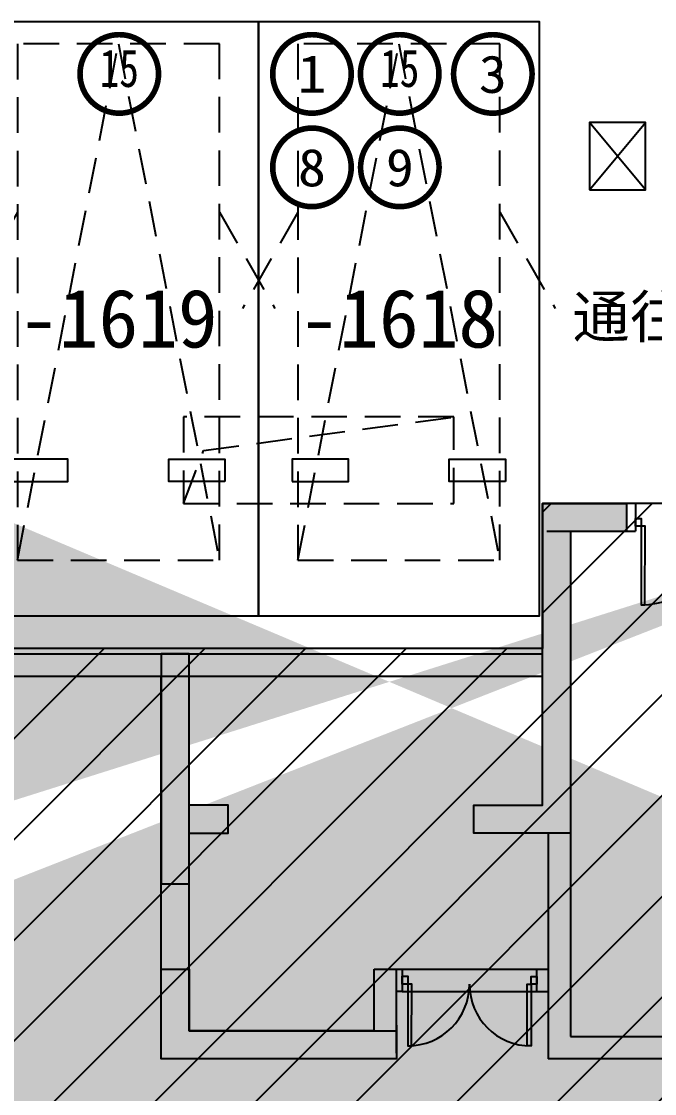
# Model space of a CAD drawing. Header units: millimetres. Extents: x 693907 to 1906102, y -24098 to 332602.
# Drawn here: x 758753 to 764397, y 153846 to 163400 of the extents above; entities that cross this region are included whole.
import ezdxf
from ezdxf.enums import TextEntityAlignment as Align

# ---------------------------------------------------------------- set-up
doc = ezdxf.new("R2010")
doc.units = ezdxf.units.MM
doc.header["$LTSCALE"] = 100
doc.linetypes.add('A6-DK-B1F$0$HIDDEN2', pattern=[4.762499999999999, 3.175, -1.5875])
doc.linetypes.add('X-BF-15$0$HIDDEN2', pattern=[4.762499999999999, 3.175, -1.5875])
doc.layers.get('Defpoints').update_dxf_attribs({"color": 189})
for name, color, linetype in [('-ACO-TTLB', 153, 'Continuous'), ('15#-HW-B1F$0$S-HATCH-S', 252, 'Continuous'), ('A-HATCH', 251, 'Continuous'), ('A-ROOM-IDEN', 31, 'Continuous'), ('A6-DK-B1F$0$A-PRKG', 175, 'A6-DK-B1F$0$HIDDEN2'), ('A6-DK-B1F$0$A-PRKG-SIGN', 252, 'Continuous'), ('A6-W-B1$0$S-WALL-S', 4, 'Continuous'), ('a_parking_number', 120, 'Continuous'), ('X-BF-15$0$A-WALL', 2, 'Continuous'), ('X-BF-15$0$XU-CORE-1F-N$0$A-DOOR', 190, 'Continuous'), ('X-BF-15$0$XU-CORE-SF$0$XU-CORE-SF$0$A-STAIR', 142, 'Continuous'), ('xref(dwg引用图层)', 7, 'Continuous')]:
    doc.layers.add(name, color=color, linetype=linetype)
doc.layers.add('A6-W-B1$0$S-EDIT', color=241, linetype='Continuous', plot=False)
doc.layers.add('LVTRY', color=6, linetype='Continuous', lineweight=18)
doc.layers.add('PUB_TEXT', color=7, linetype='Continuous', lineweight=15)
doc.styles.add('-黑体', font='simhei.ttf')
doc.styles.add('华文细黑', font='STXIHEI.TTF')

# ---------------------------------------------------------------- blocks, each defined once
blk = doc.blocks.new('*U272')
at = {"linetype": 'ByBlock', "lineweight": -2}
for points in [[(85.63800413600178, 734.9259365729326), (85.03035064822492, 34.92620031781171), (50.0303638354689, 34.95658299220056), (50.63801732324574, 734.9563192473214)], [(1415.637503020732, 733.7713949461566), (1415.029849532955, 33.77165869103573), (1450.029836345711, 33.74127601664689), (1450.637489833488, 733.7410122717677)], [(0.0303826743888418, 34.99998681275604), (50.0303638354689, 34.95658299220056), (49.96959848669122, -35.04339063331153), (-0.0303826743888418, -34.99998681275604)], [(1450.029836345711, 33.74127601664689), (1500.029817506791, 33.6978721960914), (1499.969052158013, -36.30210142942069), (1449.969070996933, -36.25869760886521)]]:
    blk.add_lwpolyline(points, close=True, dxfattribs=at)
for centre, start, end in [((50.0303638354689, 34.95658299220056), 359.950262879102, 89.95026287910191), ((1450.02983634571, 33.74127601664689), 89.95026287910191, 179.9502628791019)]:
    blk.add_arc(centre, 699.9999999999999, start, end, dxfattribs=at)
blk = doc.blocks.new('*U275')
at = {"linetype": 'ByBlock', "lineweight": -2}
for points in [[(85.5077926743353, 584.9259930896924), (85.0303506482249, 34.92620031781171), (50.0303638354689, 34.95658299220055), (50.50780586157926, 584.956375764081)], [(1115.507404592585, 584.0318743862492), (1115.029962566474, 34.03208161436864), (1150.02994937923, 34.00169893997981), (1150.507391405341, 584.0014917118604)], [(0.03038267438884179, 34.99998681275603), (50.0303638354689, 34.95658299220055), (49.96959848669121, -35.04339063331152), (-0.03038267438884179, -34.99998681275603)], [(1150.02994937923, 34.00169893997981), (1200.02993054031, 33.95829511942432), (1199.969165191533, -36.04167850608776), (1149.969184030452, -35.99827468553227)]]:
    blk.add_lwpolyline(points, close=True, dxfattribs=at)
for centre, start, end in [((50.0303638354689, 34.95658299220055), 359.950262879102, 89.95026287910193), ((1150.02994937923, 34.00169893997981), 89.95026287910193, 179.9502628791019)]:
    blk.add_arc(centre, 549.9999999999998, start, end, dxfattribs=at)
blk = doc.blocks.new('X-BF-15')
at = {"layer": 'X-BF-15$0$A-WALL'}
for p, q in [((25080.02794373772, 11091.3019088353), (25080.02794373772, 10841.3019088353)), ((24300.19510399972, 8159.999455971993), (24300.4262781346, 6139.999654809071)), ((24500.19510399972, 8159.999455971993), (24500.4034093628, 6339.827003708691)), ((22749.98609592082, 6939.417305217648), (22949.98609592082, 6939.493911880301)), ((22749.98609592082, 6389.943542807538), (22749.98609592082, 6939.49391188036)), ((22949.98609592082, 6189.979297166516), (22949.98609592082, 6939.49391188036)), ((24199.98632198773, 6939.95355194289), (24300.33472519167, 6939.989353168872)), ((24199.98632198773, 6739.827003192564), (24199.98632198773, 6939.95355194289)), ((24199.98632198773, 6739.827003192564), (24300.36335033618, 6739.86281463108)), ((22949.99895643993, 6439.946190091141), (22949.99895643993, 6189.979296686593)), ((24500.4034093628, 6339.827003708691), (27210.0019027055, 6339.827003708575)), ((27210.00190270555, 6139.999654809013), (24300.4262781346, 6139.999654809071))]:
    blk.add_line(p, q, dxfattribs=at)
at = {"layer": 'X-BF-15$0$A-WALL', "color": 1, "linetype": 'X-BF-15$0$HIDDEN2'}
blk.add_lwpolyline([(23460.13566101136, 11859.99998928414), (21050.00000125737, 11859.99998909701), (21050.00000130161, 11089.99992593267), (23460.1356610556, 11089.99992611981)], close=True, dxfattribs=at)
blk.add_lwpolyline([(21050.00000125737, 11089.9999261857), (21230.13566582664, 11561.88047062728), (23460.13566101136, 11859.99998935004)], dxfattribs=at)
at = {"layer": 'X-BF-15$0$A-WALL'}
for points in [[(25080.02794373772, 11089.99976301403), (24329.99388052549, 11089.99975909712)], [(25080.02794373772, 10839.99976301403), (24289.98761071535, 10839.99975909712)], [(16149.99451466449, 9749.999656406813), (24239.99347416704, 9749.999652489903)], [(16149.99451466449, 9549.999656406813), (24239.99347416704, 9549.999652489903)], [(22949.98609592076, 6139.969186018163), (20849.99893841921, 6140.047551079215), (20849.99894140309, 9549.999654131243)], [(22749.98609592082, 6389.943542807538), (21099.99905263928, 6390.005115248522), (21099.99905540442, 9549.999654010171)], [(22949.98609592082, 6939.417305217648), (22999.98609592082, 6939.417305217648), (22999.98609592082, 6739.827003192506), (22949.98609592082, 6739.827003192506)]]:
    blk.add_lwpolyline(points, dxfattribs=at)
at = {"layer": 'X-BF-15$0$XU-CORE-SF$0$XU-CORE-SF$0$A-STAIR'}
for p, q in [((22999.98609592082, 6939.41730521759), (24199.98632198773, 6939.417305217648)), ((22999.98609592082, 6739.827003192506), (24199.98632198773, 6739.827003192564))]:
    blk.add_line(p, q, dxfattribs=at)
at = {"layer": 'X-BF-15$0$XU-CORE-1F-N$0$A-DOOR', "rotation": 180}
for name, p in [('*U272', (26580.03294270314, 10919.66441699292)), ('*U275', (24199.98632198773, 6839.890277567727))]:
    blk.add_blockref(name, p, dxfattribs=at)
blk = doc.blocks.new('15#-HW-B1F$0$1616121653', base_point=(510310.1637273663, -168713.9568305279))
at = {"layer": '15#-HW-B1F$0$S-HATCH-S'}
h = blk.add_hatch(color=256, dxfattribs=at)
h.dxf.hatch_style = 1
h.paths.add_polyline_path([(547710.3661771624, -157423.956800355), (547010.3661345802, -157423.9568003549), (547010.3661345802, -157673.9568003549), (547460.3661407642, -157673.9568003549), (547460.3663102058, -160363.9569046612), (548320.3664494455, -160363.9569046612), (548320.3664494455, -160113.9569046612), (547710.3662978378, -160113.9569046612)], flags=17)
edge = h.paths.add_edge_path()
edge.add_line((551860.3934972812, -166453.9568003549), (551860.5646819114, -167953.9568003549))
edge.add_line((551860.5646819114, -167953.9568003549), (551860.5646819114, -168003.9569533721))
edge.add_line((551860.5646819114, -168003.9569533721), (551110.5646819114, -168003.9569533721))
edge.add_line((551110.5646819114, -168003.9569533721), (551110.5646819114, -167753.9569533721))
edge.add_line((551110.5646819114, -167753.9569533721), (551610.3662069929, -167753.9569533721))
edge.add_line((551610.3662069929, -167753.9569533721), (551610.1980571961, -166453.9767687804))
edge.add_line((551610.1980571961, -166453.9767687804), (551360.3934995602, -166453.9767687804))
edge.add_line((551360.3934995602, -166453.9767687804), (551360.3934995602, -165953.9767687804))
edge.add_line((551360.3934995602, -165953.9767687804), (551860.3934995602, -165953.9767687804))
edge.add_line((551860.3934995602, -165953.9767687804), (551860.3934995602, -166453.9767687804))
edge.add_line((551110.5647244691, -162123.956953372), (551860.5646819114, -162123.956953372))
edge.add_line((551860.5646819114, -162123.956953372), (551860.5646819114, -163773.9569046612))
edge.add_line((551860.5646819114, -163773.9569046612), (551610.3662070041, -163773.9569046612))
edge.add_line((551610.3662070041, -163773.9569046612), (551610.3662070041, -162373.9582608762))
edge.add_line((551610.3662070041, -162373.9582608762), (549460.36698539, -162373.9582608762))
edge.add_line((549460.36698539, -162373.9582608762), (549460.36698539, -162123.9569046611))
edge.add_line((549460.36698539, -162123.9569046611), (550860.36698539, -162123.9569046611))
edge.add_line((550860.3668711134, -162123.956953372), (550860.3668711134, -160363.9569046612))
edge.add_line((550860.3668711134, -160363.9569046612), (550360.3668711134, -160363.9569046612))
edge.add_line((550360.3668711134, -160363.9569046612), (550360.3668711134, -160113.9569046612))
edge.add_line((550360.3668711134, -160113.9569046612), (550860.3668711134, -160113.9569046612))
edge.add_line((550860.3668711134, -160113.9569046612), (550860.366871113, -159263.9569046611))
edge.add_line((550860.366871113, -159263.9569046611), (550610.5647244689, -159263.9569046611))
edge.add_line((550610.5647244689, -159263.9569046611), (550610.5647244689, -158763.9569046611))
edge.add_line((550610.5647244689, -158763.9569046611), (551110.5647244689, -158763.9569046611))
edge.add_line((551110.5647244689, -158763.9569046611), (551110.5647244691, -159263.9569046611))
edge.add_line((551110.5647244691, -159263.9569046611), (551110.5647244691, -160363.9569046612))
edge.add_line((551110.5647244691, -160363.9569046612), (551110.3668711134, -160363.9569046612))
edge.add_line((551110.3668711134, -160363.9569046612), (551110.3668711134, -162123.956953372))
edge.add_line((538820.3659660635, -168003.9572796901), (538820.3659703413, -164853.9569076179))
edge.add_line((538820.3659703413, -164853.9569076179), (538570.3659703413, -164853.9569076179))
edge.add_line((538570.3659703413, -164853.9569076179), (538570.3659660635, -166753.9569076179))
edge.add_line((538570.3659660635, -166753.9569076179), (537920.3662070297, -166753.9569076179))
edge.add_line((537920.3662070297, -166753.9569076179), (537920.3662070297, -167003.9569076179))
edge.add_line((537920.3662070297, -167003.9569076179), (538570.3659660635, -167003.9569076179))
edge.add_line((538570.3659660635, -167003.9569076179), (538570.3659660635, -168003.95727969))
edge.add_line((538570.3659660635, -168003.95727969), (538820.3659660635, -168003.9569533721))
edge.add_line((544750.3664408266, -167503.956930495), (544750.3664408266, -167003.9569076179))
edge.add_line((544750.3664408266, -167003.9569076179), (545400.3661998603, -167003.9569076179))
edge.add_line((545400.3661998603, -167003.9569076179), (545400.3661998603, -166753.9569076179))
edge.add_line((545400.3661998603, -166753.9569076179), (544750.3664408266, -166753.9569076179))
edge.add_line((544750.3664408266, -166753.9569076179), (544750.3664444052, -164853.9569076179))
edge.add_line((544750.3664444052, -164853.9569076179), (544500.3664444052, -164853.9569076179))
edge.add_line((544500.3664444052, -164853.9569076179), (544500.3664403413, -168003.9569533721))
edge.add_line((544500.3664403413, -168003.9569533721), (544750.3664408266, -168003.9569533721))
edge.add_line((544750.3664408266, -168003.9569533721), (545000.366449445, -168003.956953372))
edge.add_line((545000.366449445, -168003.956953372), (545000.366449445, -167503.9572796901))
edge.add_line((545000.366449445, -167503.9572796901), (544750.3664408266, -167503.9572796901))
edge.add_line((511160.366210027, -166303.9575310281), (511160.366210027, -168003.9568003549))
edge.add_line((511160.366210027, -168003.9568003549), (537195.3659660628, -168003.9569049267))
edge.add_line((537195.3659660628, -168003.9569049267), (537195.3659660628, -167703.9572309791))
edge.add_line((537195.3659660628, -167703.9572309791), (535250.8848694912, -167703.9572309791))
edge.add_line((535250.8848694912, -167703.9572309791), (535250.630237232, -164953.9569076179))
edge.add_line((535250.630237232, -164953.9569076179), (535000.630237232, -164953.9569076179))
edge.add_line((535000.630237232, -164953.9569076179), (535000.3659660635, -167703.9568003549))
edge.add_line((535000.3659660635, -167703.9568003549), (528120.3670196899, -167703.9568003549))
edge.add_line((528120.3670196899, -167703.9568003549), (528120.3670196899, -164953.9569076179))
edge.add_line((528120.3670196899, -164953.9569076179), (527870.3670196899, -164953.9569076179))
edge.add_line((527870.3670196899, -164953.9569076179), (527870.3670196899, -167703.9572309791))
edge.add_line((527870.3670196899, -167703.9572309791), (524550.3664509684, -167703.9572309791))
edge.add_line((524550.3664509684, -167703.9572309791), (524550.3664509684, -167003.9569076179))
edge.add_line((524550.3664509684, -167003.9569076179), (525200.3662100022, -167003.9569076179))
edge.add_line((525200.3662100022, -167003.9569076179), (525200.3662100022, -166753.9569076179))
edge.add_line((525200.3662100022, -166753.9569076179), (524550.3664509684, -166753.9569076179))
edge.add_line((524550.3664509684, -166753.9569076179), (524550.366450968, -164853.9569076179))
edge.add_line((524550.366450968, -164853.9569076179), (524300.366450968, -164853.9569076179))
edge.add_line((524300.366450968, -164853.9569076179), (524300.3664509684, -167703.9572309791))
edge.add_line((524300.3664509684, -167703.9572309791), (518620.365967586, -167703.9572309791))
edge.add_line((518620.365967586, -167703.9572309791), (518620.3659634838, -164853.9569076179))
edge.add_line((518620.3659634838, -164853.9569076179), (518370.3659634838, -164853.9569076179))
edge.add_line((518370.3659634838, -164853.9569076179), (518370.365967586, -166753.9569076179))
edge.add_line((518370.365967586, -166753.9569076179), (517720.3662085522, -166753.9569076179))
edge.add_line((517720.3662085522, -166753.9569076179), (517720.3662085522, -167003.9569076179))
edge.add_line((517720.3662085522, -167003.9569076179), (518370.365967586, -167003.9569076179))
edge.add_line((518370.365967586, -167003.9569076179), (518370.365967586, -167703.9572309791))
edge.add_line((518370.365967586, -167703.9572309791), (515050.3665363079, -167703.9572309791))
edge.add_line((515050.3665363079, -167703.9572309791), (515050.3665363077, -164953.9569076179))
edge.add_line((515050.3665363077, -164953.9569076179), (514800.3665363077, -164953.9569076179))
edge.add_line((514800.3665363077, -164953.9569076179), (514800.3665363074, -167703.9568003549))
edge.add_line((514800.3665363074, -167703.9568003549), (511460.3662100275, -167703.9572244346))
edge.add_line((511460.3662100275, -167703.9572244346), (511460.3662100275, -165953.9581497548))
edge.add_line((511460.3662100275, -165953.9581497548), (510660.1714238001, -165953.9564994132))
edge.add_line((510660.1714238001, -165953.9564994132), (510660.1644041892, -162323.9576353381))
edge.add_line((510660.1644041892, -162323.9576353381), (511210.3662100274, -162323.9576353381))
edge.add_line((511210.3662100274, -162323.9576353381), (511210.3662100274, -163773.9569005907))
edge.add_line((511210.3662100274, -163773.9569005907), (511460.3662100275, -163773.9569005907))
edge.add_line((511460.3662100275, -163773.9569005907), (511460.3662100275, -162323.9569046611))
edge.add_line((511460.3662100275, -162323.9569046611), (513660.365431642, -162323.9569046611))
edge.add_line((513660.365431642, -162323.9569046611), (513660.365431642, -162073.9569046611))
edge.add_line((513660.365431642, -162073.9569046611), (512310.6233063887, -162073.9569046611))
edge.add_line((512310.6233063887, -162073.9569046611), (512310.3655448144, -160363.9495819206))
edge.add_line((512310.3655448144, -160363.9495819206), (512610.3655459185, -160363.9569046611))
edge.add_line((512610.3655459185, -160363.9569046611), (512610.3655459185, -160113.9569046611))
edge.add_line((512610.3655459185, -160113.9569046611), (512310.5647244688, -160113.9569046611))
edge.add_line((512310.5647244688, -160113.9569046611), (512310.5647244689, -157723.9570779619))
edge.add_line((512310.5647244689, -157723.9570779619), (515410.3668431335, -157723.9570779619))
edge.add_line((515410.3668431335, -157723.9570779619), (515410.3666879151, -160113.9569046612))
edge.add_line((515410.3666879151, -160113.9569046612), (514800.3665363074, -160113.9569046612))
edge.add_line((514800.3665363074, -160113.9569046612), (514800.3665363074, -160363.9569046612))
edge.add_line((514800.3665363074, -160363.9569046612), (515660.3666755471, -160363.9569046612))
edge.add_line((515660.3666755471, -160363.9569046612), (515660.3668462484, -157723.9570779619))
edge.add_line((515660.3668462484, -157723.9570779619), (518370.3665362751, -157723.9570779619))
edge.add_line((518370.3665362751, -157723.9570779619), (518370.3665391605, -159413.9569696178))
edge.add_line((518370.3665391605, -159413.9569696178), (518193.366539771, -159413.956969908))
edge.add_line((518193.366539771, -159413.956969908), (518193.366539771, -159663.956969908))
edge.add_line((518193.366539771, -159663.956969908), (518943.3646137904, -159663.9572471022))
edge.add_line((518943.3646137904, -159663.9572471022), (518943.3646137904, -159413.956969908))
edge.add_line((518943.3646137904, -159413.956969908), (518620.3665394516, -159413.956969908))
edge.add_line((518620.3665394516, -159413.956969908), (518620.3665363079, -156903.9571005066))
edge.add_line((518620.3665363079, -156903.9571005066), (521100.3668231948, -156903.9569860597))
edge.add_line((521100.3668231948, -156903.9569860597), (521100.3669657383, -157253.956969632))
edge.add_line((521100.3669657383, -157253.956969632), (521450.3666765384, -157253.956969632))
edge.add_line((521450.3666765384, -157253.956969632), (521450.366533995, -159663.956969908))
edge.add_line((521450.366533995, -159663.956969908), (521700.366533995, -159663.956969908))
edge.add_line((521700.366533995, -159663.956969908), (521700.366533995, -156603.9571385158))
edge.add_line((521700.366533995, -156603.9571385158), (518320.3665363079, -156603.9571385158))
edge.add_line((518320.3665363079, -156603.9571385158), (518320.3665363079, -157423.9568003549))
edge.add_line((518320.3665363079, -157423.9568003549), (512010.5647244689, -157423.9568003549))
edge.add_line((512010.5647244689, -157423.9568003549), (512010.5647244689, -160363.9569046611))
edge.add_line((512010.5647244689, -160363.9569046611), (512010.5647244625, -161973.9576353381))
edge.add_line((512010.5647244625, -161973.9576353381), (510310.1637273663, -161973.9576353381))
edge.add_line((510310.1637273663, -161973.9576353381), (510310.1721006203, -166303.9557775667))
edge.add_line((510310.1721006203, -166303.9557775667), (511160.3676106065, -166303.957531031))
edge.add_line((541719.9700723749, -156653.956969632), (542020.3661625583, -156653.9569843916))
edge.add_line((541420.3661742941, -156653.9569932889), (544750.366449445, -156653.9571367822))
edge.add_line((544750.366449445, -156653.9571367822), (544750.366449445, -157423.9568003549))
edge.add_line((544750.366449445, -157423.9568003549), (545250.366449445, -157423.9568003549))
edge.add_line((545250.366449445, -157423.9568003549), (545250.366449445, -157673.9568003549))
edge.add_line((545250.366449445, -157673.9568003549), (544750.366449445, -157673.9568003549))
edge.add_line((544750.366449445, -157673.9568003549), (544750.366449445, -159413.9569696178))
edge.add_line((544750.366449445, -159413.9569696178), (544927.3664459819, -159413.956969908))
edge.add_line((544927.3664459819, -159413.956969908), (544927.3664459819, -159663.956969908))
edge.add_line((544927.3664459819, -159663.956969908), (544700.3664459819, -159663.956969908))
edge.add_line((544700.3664459819, -159663.956969908), (544177.368371963, -159663.956969908))
edge.add_line((544177.368371963, -159663.956969908), (544177.368371963, -159413.956969908))
edge.add_line((544177.368371963, -159413.956969908), (544500.366449445, -159413.956969908))
edge.add_line((544500.366449445, -159413.956969908), (544500.366449445, -156903.956969908))
edge.add_line((544500.366449445, -156903.956969908), (542020.3661625583, -156903.956969908))
edge.add_line((542020.3661625583, -156903.956969908), (542020.3661625583, -157253.956969632))
edge.add_line((542020.3661625583, -157253.956969632), (541670.3661666715, -157253.956969632))
edge.add_line((541670.3661666715, -157253.956969632), (541670.3661718341, -159663.956969908))
edge.add_line((541670.3661718341, -159663.956969908), (541420.3661718341, -159663.956969908))
edge.add_line((541420.3661718341, -159663.956969908), (541420.3663943631, -157253.956969632))
edge.add_line((541420.3663943631, -157253.956969632), (541420.3661742941, -157253.956969632))
edge.add_line((541420.3661742941, -157253.956969632), (541420.3661742941, -156653.956969632))
edge.add_line((511160.3664914265, -168513.9568305279), (511560.3664914265, -168513.9568305279))
edge.add_line((511360.3664914265, -168713.9568305279), (511360.3664914265, -168313.9568305279))
edge.add_line((511460.3662100279, -162373.9568881253), (511460.3662100279, -162373.9569046611))
edge.add_line((524550.3667518287, -154918.9572309791), (524550.366150107, -154653.9571005066))
edge.add_line((524550.366150107, -154653.9571005066), (521100.3665920094, -154653.9571005066))
edge.add_line((521100.3665920094, -154653.9571005066), (521100.3665920094, -155253.9571005066))
edge.add_line((521100.3665920094, -155253.9571005066), (521700.366533995, -155253.9571005066))
edge.add_line((521700.366533995, -155253.9571005066), (521700.366533995, -154903.9571005066))
edge.add_line((521700.366533995, -154903.9571005066), (524300.3665339949, -154903.9571005066))
edge.add_line((524300.3665339949, -154903.9571005066), (524300.3670196899, -155003.956969908))
edge.add_line((524300.3670196899, -155003.956969908), (524300.3670196899, -157673.9568003549))
edge.add_line((524300.3670196899, -157673.9568003549), (525050.3670196899, -157673.9568003549))
edge.add_line((525050.3670196899, -157673.9568003549), (525050.3670196899, -157423.9568003549))
edge.add_line((525050.3670196899, -157423.9568003549), (524550.3670196899, -157423.9568003549))
edge.add_line((524550.3670196899, -157423.9568003549), (524550.3670196899, -155218.9572309791))
edge.add_line((524550.3670196899, -155218.9572309791), (524550.366450968, -155218.9572309791))
edge.add_line((524550.366450968, -155218.9572309791), (524550.366450968, -154918.9572309791))
h = blk.add_hatch(color=256, dxfattribs=at)
h.dxf.hatch_style = 1
h.paths.add_polyline_path([(535860.3661053032, -160363.9569046612), (534999.8848694908, -160363.9569046612), (534999.8848694908, -160113.9569046612), (535610.3661176711, -160113.9569046612), (535610.3661176711, -157423.9568003549), (536360.3662809287, -157423.9568003549), (536360.3662809287, -157673.9568003549), (535860.3662809287, -157673.9568003549)], flags=17)
h = blk.add_hatch(color=256, dxfattribs=at)
h.dxf.hatch_style = 1
h.paths.add_polyline_path([(532460.3655441205, -160363.9569046612), (532810.3655441203, -160363.9569046612), (532810.3655441203, -160113.9569046612), (532460.3655441205, -160113.9569046612), (532460.3655441205, -158763.9569046611), (532210.3655441205, -158763.9569046611), (532210.3655441205, -160363.9569046612), (532210.3655441205, -160813.9569046612), (532460.3655441205, -160813.9569046612)], flags=17)
h = blk.add_hatch(color=256, dxfattribs=at)
h.dxf.hatch_style = 1
h.paths.add_polyline_path([(532460.3654301192, -161573.9569046612), (532460.3654301192, -162123.9569046611), (534310.3654478774, -162123.9569046611), (534310.3654478774, -162373.9569046611), (532210.3654301192, -162373.9569046611), (532210.3654301192, -161573.9569046612)])
at = {"color": 0, "linetype": 'ByBlock', "lineweight": -2}
for points in [[(535860.3661053032, -160363.9569046612), (534999.8848694908, -160363.9569046612), (534999.8848694908, -160113.9569046612), (535610.3661176711, -160113.9569046612), (535610.3661176711, -157423.9568003549), (536360.3662809287, -157423.9568003549), (536360.3662809287, -157673.9568003549), (535860.3662809287, -157673.9568003549)], [(532460.3655441205, -160363.9569046612), (532810.3655441203, -160363.9569046612), (532810.3655441203, -160113.9569046612), (532460.3655441205, -160113.9569046612), (532460.3655441205, -158763.9569046611), (532210.3655441205, -158763.9569046611), (532210.3655441205, -160363.9569046612), (532210.3655441205, -160813.9569046612), (532460.3655441205, -160813.9569046612)], [(532460.3654301192, -161573.9569046612), (532460.3654301192, -162123.9569046611), (534310.3654478774, -162123.9569046611), (534310.3654478774, -162373.9569046611), (532210.3654301192, -162373.9569046611), (532210.3654301192, -161573.9569046612)]]:
    blk.add_lwpolyline(points, close=True, dxfattribs=at)
blk = doc.blocks.new('15#-HW-B1F')
at = {"color": 0, "linetype": 'ByBlock', "lineweight": -2}
blk.add_blockref('15#-HW-B1F$0$1616121653', (-1050.202764060232, -200.0002652678813), dxfattribs=at)
blk = doc.blocks.new('BF1')
at = {"layer": 'xref(dwg引用图层)'}
blk.add_blockref('15#-HW-B1F', (-3070, 148015), dxfattribs=at)
blk = doc.blocks.new('A6-W-B1$0$Z-2')
at = {"layer": 'A6-W-B1$0$S-EDIT'}
for p, q in [((72869.23192362956, 44139.41943926811), (73369.23192362956, 43539.41943926811)), ((73369.23192362956, 44139.41943926811), (72869.23192362956, 43539.41943926811))]:
    blk.add_line(p, q, dxfattribs=at)
at = {"layer": 'A6-W-B1$0$S-WALL-S', "color": 0, "linetype": 'ByBlock', "lineweight": -2}
blk.add_lwpolyline([(73369.23192362956, 44139.41943926811), (72869.23192362956, 44139.41943926811), (72869.23192362956, 43539.41943926811), (73369.23192362956, 43539.41943926811), (73369.23192362956, 44139.41943926811)], dxfattribs=at)
blk = doc.blocks.new('A6-W-B1', base_point=(85957.39729076534, 40189.84462049964))
at = {"layer": 'A6-W-B1$0$S-WALL-S', "rotation": 180}
blk.add_blockref('A6-W-B1$0$Z-2', (180926.6292143826, 246229.2640649019, -8.344822437810777e-07), dxfattribs=at)
blk = doc.blocks.new('dttc')
at = {"layer": 'A-HATCH'}
h = blk.add_hatch(dxfattribs=at)
h.set_pattern_fill('ANSI31', color=256, scale=200)
h.set_pattern_definition([(45, (0, 0), (-449.0128060534576, 449.0128060534577), [])])
h.paths.add_polyline_path([(-2419.801764883567, 154554.9989307963), (-3270.006142129889, 154554.9989307963), (-3270.006142129889, 148524.999764905), (24400, 148524.999764905), (24397.76055161189, 152705.0000596298), (27992.23886729591, 152704.9999936554), (27994.47831568401, 148449.9999999999), (37479.80175269814, 148455.0000258134), (37430.19232975459, 154404.9996118879), (36680.19237231195, 154404.9996118879), (36680.19237231195, 159124.9999999999), (30319.99409728823, 159104.9997649051), (30319.99413046835, 159874.9994284778), (27241.43555604969, 159874.9995611362), (27267.1530804825, 161852.7395305472), (24139.99361390667, 161874.5973438261), (24139.99361390667, 159104.9997649051), (21179.99376551434, 159104.9997616407), (21179.99376551434, 157811.5446199171), (13079.99451592495, 157811.5446199171), (13079.99451592495, 159104.9997649051), (10119.99466753309, 159104.9997649051), (10119.99409881106, 161874.9994647534), (7050, 161874.9994647534), (7050, 159924.9994267442), (3889.994184151059, 159924.9994267442), (3889.994184151059, 159104.9997649051), (-2419.801764883567, 159104.9997649051)])
blk.add_lwpolyline([(-3270.006142129889, 148524.999764905), (24400, 148524.999764905), (24397.76055161189, 152705.0000596298), (27992.23886729591, 152704.9999936554), (27994.47831568401, 148449.9999999999), (37479.80175269814, 148455.0000258134), (37430.19232975459, 154404.9996118879), (36680.19237231195, 154404.9996118879), (36680.19237231195, 159124.9999999999), (30319.99409728823, 159104.9997649051), (30319.99413046835, 159874.9994284778), (27241.43555604969, 159874.9995611362), (27267.1530804825, 161852.7395305472), (24139.99361390667, 161874.5973438261), (24139.99361390667, 159104.9997649051), (21179.99376551434, 159104.9997616407), (21179.99376551434, 157811.5446199171), (13079.99451592495, 157811.5446199171), (13079.99451592495, 159104.9997649051), (10119.99466753309, 159104.9997649051), (10119.99409881106, 161874.9994647534), (7050, 161874.9994647534), (7050, 159924.9994267442), (3889.994184151059, 159924.9994267442)], dxfattribs=at)
blk = doc.blocks.new('A6-DK-B1F$0$标准车位')
blk.add_lwpolyline([(350, 4599.999999999767), (1250, -2.328306436538696e-10), (2150, 4599.999999999767)])
blk.add_lwpolyline([(350, 4599.999999999767), (2150, 4599.999999999767), (2150, -2.328306436538696e-10), (350, -2.328306436538696e-10)], close=True)
at = {"layer": 'A6-DK-B1F$0$A-PRKG-SIGN'}
for points in [[(0, -200.0000000002328), (2500, -200.0000000002328), (2500, 5099.999999999767), (0, 5099.999999999767)], [(300, 3899.999999999767), (800, 3899.999999999767), (800, 3699.999999999767), (300, 3699.999999999767)], [(2200, 3899.999999999767), (1700, 3899.999999999767), (1700, 3699.999999999767), (2200, 3699.999999999767)]]:
    blk.add_lwpolyline(points, close=True, dxfattribs=at)
at = {"layer": 'Defpoints', "color": 8, "linetype": 'A6-DK-B1F$0$HIDDEN2', "extrusion": (-5.180316286250142e-09, 4.961780616979029e-22, 1)}
for points, elevation in [([(349.9999999998399, 1499.999999999738), (-145.0000000001601, 2357.365149746329)], 1.813110700187547e-06), ([(2149.999999999694, 1499.999999999738), (2644.999999999694, 2357.365149746329)], 1.113768001543723e-05)]:
    blk.add_lwpolyline(points, dxfattribs=dict(at, elevation=elevation))

msp = doc.modelspace()

# ---------------------------------------------------------------- linework, layer by layer
at = {"layer": 'LVTRY', "color": 6, "const_width": 50}
for points in [[(759974.8419467215, 162932.2522455095, 1), (759274.8419467215, 162932.2522455095, 1)], [(761692.6208868903, 162932.2522455095, 1), (760992.6208868903, 162932.2522455095, 1)], [(762474.8419467215, 162932.2522455095, 1), (761774.8419467215, 162932.2522455095, 1)], [(763305.0626994772, 162932.2522455095, 1), (762605.0626994772, 162932.2522455095, 1)], [(761692.6208868903, 162099.7186127724, 1), (760992.6208868903, 162099.7186127724, 1)], [(762475.9076903459, 162099.7186127724, 1), (761775.9076903459, 162099.7186127724, 1)]]:
    msp.add_lwpolyline(points, format="xyb", close=True, dxfattribs=at)

# ---------------------------------------------------------------- block references
at = {"layer": '-ACO-TTLB'}
for name, p in [('BF1', (742216.8784428034, 0)), ('dttc', (742216.8784407293, -8.744536899030209e-07))]:
    msp.add_blockref(name, p, dxfattribs=at)
at = {"layer": 'A6-DK-B1F$0$A-PRKG', "linetype": 'ByBlock', "extrusion": (-5.180316286250142e-09, -4.991129900400898e-22, -1), "zscale": -1, "rotation": 180}
for p in [(-758366.8784448664, 163200.0041533578, -0.003927745809116923), (-760866.8784448664, 163200.0041533578, -0.003940696599832549)]:
    msp.add_blockref('A6-DK-B1F$0$标准车位', p, dxfattribs=at)
at = {"layer": 'xref(dwg引用图层)'}
for name, p in [('A6-W-B1', (742216.8784428044, 4.656612873077393e-10)), ('X-BF-15', (739146.8784002358, 148015.00013938))]:
    msp.add_blockref(name, p, dxfattribs=at)

# ---------------------------------------------------------------- texts
at = {"layer": 'A-ROOM-IDEN', "style": '华文细黑'}
msp.add_text('通往15号楼', height=375, dxfattribs=at).set_placement((764942.0351951171, 160582.1508688151), align=Align.CENTER)
at = {"layer": 'a_parking_number', "style": '华文细黑'}
for s, p in [('-1619', (759616.8784448662, 160750.0041533581, 1.295079071562535e-05)), ('-1618', (762116.8784448662, 160750.0041533581))]:
    msp.add_text(s, height=520, dxfattribs=at).set_placement(p, align=Align.MIDDLE)
at = {"layer": 'PUB_TEXT', "color": 6, "style": '-黑体'}
for s, width, p, p2 in [('15', 0.7261330067486719, (759449.9173212756, 162816.0568264407), (759799.7665721675, 162816.0568264407)), ('1', 1.065055326157484, (761214.3355712004, 162765.9907713842), (761470.9062025803, 162765.9907713842)), ('15', 0.7261330067486719, (761949.9173212756, 162816.0568264407), (762299.7665721675, 162816.0568264407)), ('3', 1.032316982701122, (762830.7206988642, 162763.0214360109), (763079.4047000902, 162763.0214360109)), ('8', 1.032316982701605, (761218.2788862772, 161930.4878032738), (761466.9628875033, 161930.4878032738)), ('9', 1.032316982701605, (762001.5656897328, 161930.4878032738), (762250.2496909589, 161930.4878032738))]:
    msp.add_text(s, height=335, dxfattribs=dict(at, width=width)).set_placement(p, p2, align=Align.FIT)

doc.saveas('drawing.dxf')
